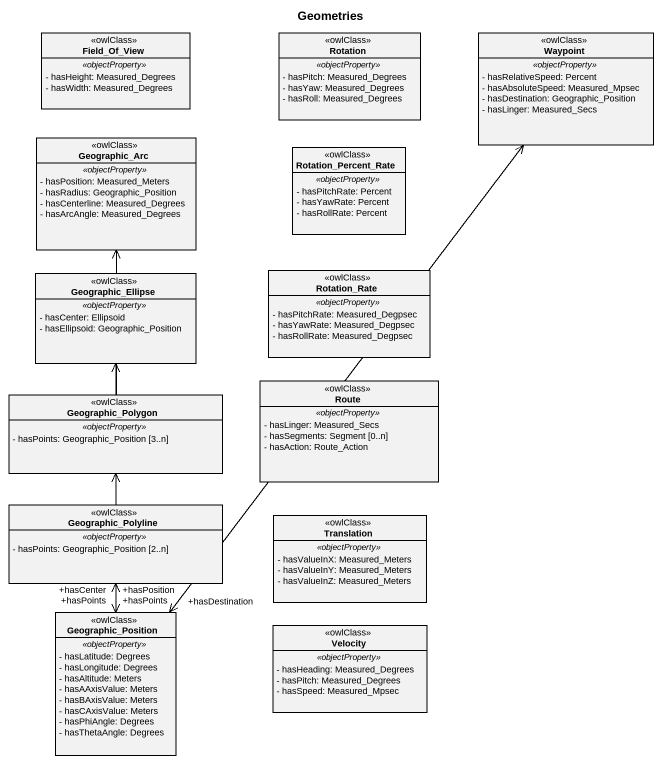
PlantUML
@startuml
title Geometries
hide circle
hide empty members
skinparam classAttributeIconSize 0
class Field_Of_View <<owlClass>> {
  .. <<objectProperty>> ..
  - hasHeight: Measured_Degrees
  - hasWidth: Measured_Degrees
}
class Rotation <<owlClass>> {
  .. <<objectProperty>> ..
  - hasPitch: Measured_Degrees
  - hasYaw: Measured_Degrees
  - hasRoll: Measured_Degrees
}
class Waypoint <<owlClass>> {
  .. <<objectProperty>> ..
  - hasRelativeSpeed: Percent
  - hasAbsoluteSpeed: Measured_Mpsec
  - hasDestination: Geographic_Position
  - hasLinger: Measured_Secs
}
class Geographic_Arc <<owlClass>> {
  .. <<objectProperty>> ..
  - hasPosition: Measured_Meters
  - hasRadius: Geographic_Position
  - hasCenterline: Measured_Degrees
  - hasArcAngle: Measured_Degrees
}
class Rotation_Percent_Rate <<owlClass>> {
  .. <<objectProperty>> ..
  - hasPitchRate: Percent
  - hasYawRate: Percent
  - hasRollRate: Percent
}
class Geographic_Ellipse <<owlClass>> {
  .. <<objectProperty>> ..
  - hasCenter: Ellipsoid
  - hasEllipsoid: Geographic_Position
}
class Rotation_Rate <<owlClass>> {
  .. <<objectProperty>> ..
  - hasPitchRate: Measured_Degpsec
  - hasYawRate: Measured_Degpsec
  - hasRollRate: Measured_Degpsec
}
class Geographic_Polygon <<owlClass>> {
  .. <<objectProperty>> ..
  - hasPoints: Geographic_Position [3..n]
}
class Route <<owlClass>> {
  .. <<objectProperty>> ..
  - hasLinger: Measured_Secs
  - hasSegments: Segment [0..n]
  - hasAction: Route_Action
}
class Geographic_Polyline <<owlClass>> {
  .. <<objectProperty>> ..
  - hasPoints: Geographic_Position [2..n]
}
class Translation <<owlClass>> {
  .. <<objectProperty>> ..
  - hasValueInX: Measured_Meters
  - hasValueInY: Measured_Meters
  - hasValueInZ: Measured_Meters
}
class Geographic_Position <<owlClass>> {
  .. <<objectProperty>> ..
  - hasLatitude: Degrees
  - hasLongitude: Degrees
  - hasAltitude: Meters
  - hasAAxisValue: Meters
  - hasBAxisValue: Meters
  - hasCAxisValue: Meters
  - hasPhiAngle: Degrees
  - hasThetaAngle: Degrees
}
class Velocity <<owlClass>> {
  .. <<objectProperty>> ..
  - hasHeading: Measured_Degrees
  - hasPitch: Measured_Degrees
  - hasSpeed: Measured_Mpsec
}
Waypoint <--> "+hasDestination" Geographic_Position
Geographic_Arc <--> "+hasPosition" Geographic_Position
Geographic_Ellipse <--> "+hasCenter" Geographic_Position
Geographic_Polygon <--> "+hasPoints" Geographic_Position
Geographic_Polyline <--> "+hasPoints" Geographic_Position
@enduml
